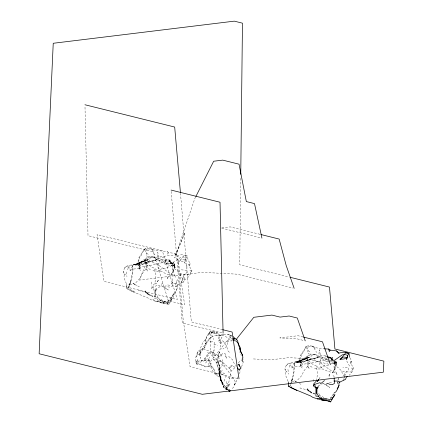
<?xml version="1.0" encoding="UTF-8"?>
<svg xmlns="http://www.w3.org/2000/svg" width="423" height="423" viewBox="0 0 423 423"><rect width="100%" height="100%" fill="white"/><g stroke="black" fill="none" stroke-linecap="round" stroke-linejoin="round"><path stroke-width="0.32" stroke-dasharray="2.12 1.59" d="M214.154 342.128L214.091 350.323L212.357 352.893L212.483 355.701L212.727 356.668L214.905 357.995L217.517 360.407C221.737 359.883 223.756 363.976 225.136 367.238C227.542 370.648 230.477 373.557 231.941 377.57L233.448 378.215L235.125 381.594L234.168 386.4L231.651 389.366M215.18 355.701L213.52 354.775L213.155 351.931L214.657 353.549L215.18 355.701L212.483 355.701L210.3 354.363L210.49 342.001L210.072 341.372L210.088 338.786L211.23 332.15M240.713 178.3L239.741 264.772L288.687 276.933M288.454 383.053L288.47 381.847L288.645 382.778L285.573 375.238L285.9 371.653L284.933 369.046L286.133 365.572L287.846 363.796C294.551 361.633 301.99 361.427 307.807 356.964L298.686 361.839L302.799 359.576L309.805 357.218L298.252 361.443L295.132 362.157L300.129 360.745C296.793 362.902 292.526 363.833 288.618 363.584L286.133 365.572M214.72 373.705L220.076 373.625C220.822 379.034 221.361 384.962 225.311 389.118L227.41 389.81L229.7 389.535L228.087 389.699L225.411 386.77L227.331 389.683L228.055 390.18L222.128 382.651L220.499 379.986L219.442 375.349L219.336 371.505L218.696 369.723L219.384 369.628L219.701 374.144L219.331 370.923C219.944 377.004 221.573 384.333 227.003 387.775L227.431 389.107L228.335 390.006M170.797 262.186L174.403 265.882L171.606 265.744L169.152 266.495L166.308 268.156L161.676 268.499L160.143 270.265L158.498 268.06L158.128 266.368L159.043 263.339L159.297 260.79L164.182 258.76L167.92 259.711L173.033 263.719L174.403 265.882C174.688 269.435 172.325 272.438 170.85 275.495L173.705 269.874L173.314 272.29L172.357 269.472L173.652 262.043L176.724 260.325L180.61 257.385L183 256.93L186.152 257.893L187.347 255.857L181.737 254.683L177.269 255.566L174.905 253.409L168.56 252.589L167.117 251.526L155.172 250.416L150.911 248.84L147.199 249.274L144.941 248.756L144.195 249.279L138.903 257.856L137.48 263.846L136.291 265.337L134.154 264.465L132.79 265.723L130.152 270.487L129.052 267.558L127.513 266.86M335.333 362.31L336.021 363.394C336.301 366.947 333.943 369.951 332.467 373.007L335.323 367.386L334.931 369.802L333.974 366.984L334.619 362.77M130.152 270.487L133.039 269.076L139.484 268.505L139.595 264L144.513 262.995L148.912 261.451L154.469 260.536C148.235 261.784 142.609 265.189 136.291 265.337M291.77 367.999L294.657 366.588L301.102 366.017L301.213 361.512L306.13 360.507L310.53 358.963L316.087 358.048C309.848 359.296 304.227 362.701 297.903 362.849L295.767 361.977L294.403 363.235L291.77 367.999L290.67 365.07L289.131 364.372M337.475 381.8L337.406 384.311L338.601 378.506M207.482 335.645L209.142 334.318L209.882 331.886L215.085 331.849L216.877 332.504L216.37 333.932L212.187 331.828L209.882 331.886L206.947 336.137L205.816 339.188C202.707 341.795 201.068 346.003 200.137 349.826L197.668 351.709L195.875 357.155L195.78 362.331L196.933 364.208L197.879 362.358L199.614 360.65L203.035 360.105L206.598 356.282L208.639 355.235L208.671 354.077L210.141 351.825L212.357 352.893L214.091 350.323M155.178 295.751L155.378 289.84L156.996 289.136L155.156 291.394L155.178 295.751L157.943 300.23L159.519 301.086L160.259 302.26L163.844 303.048L167.297 302.815L169.057 304.338L172.002 298.67L172.954 298.062C173.583 293.694 178.03 290.437 177.269 285.821L178.252 284.552L183.926 281.887L184.719 279.714C188.431 277.832 190.884 274.215 191.968 270.271L189.345 266.442L188.859 264.354L190.154 263.693L188.055 259.738L187.347 255.857L184.026 255.228L183 256.93L178.406 261.922L182.62 261.409L185.612 259.859L186.152 257.893L184.714 262.709L187.955 268.605M233.448 378.215L231.312 378.844L228.869 377.882L221.15 373.916L219.912 372.251C218.638 368.597 219.643 364.679 217.956 361.189L212.716 358.667L216.29 362.395L220.15 376.528M173.652 262.043L172.928 262.752L172.743 266.548L173.314 272.29M334.419 362.791L334.931 369.802M134.757 291.458L132.029 290.686L128.37 287.963C131.532 280.972 132.336 273.306 132.79 265.723L132.97 269.953L131.96 277.435L130.971 280.692L128.904 284.79L128.37 287.963L127.64 288.814L126.805 288.56L126.852 284.335L126.805 288.56L129.38 290.268L149.076 298.479L151.022 299.77L156.05 301.472L161.449 300.753L169.438 302.186L170.517 301.795M291.553 386.643L289.982 385.475L290.025 384.697L290.881 383.576L292.668 378.315L291.013 383.053M181.567 283.283L181.874 281.374L182.916 279.132L183.08 276.198L186.501 272.761L187.098 270.318L181.271 269.842M344.565 376.058L344.692 373.71L348.118 370.278L348.716 367.83L342.889 367.354M174.324 264.243L174.366 267.976L174.324 264.243L172.928 262.752M335.941 361.755L335.978 365.488L335.941 361.755L335.243 361.009M150.451 269.742L146.157 266.902L147.542 271.28L146.004 268.875L146.184 263.169L145.512 259.77L147.421 256.507L153.723 256.787L156.727 259.875L159.963 260.684L162.659 262.905L165.626 264.391L172.706 265.84L175.175 267.532L173.43 267.907L177.147 270.62L179.553 272.978L182.281 274.347L190.313 274.49M312.068 367.254L307.77 364.415L309.16 368.793L307.621 366.387L307.801 360.682L307.124 357.282L309.033 354.019L315.341 354.3L318.339 357.387C322.712 357.615 325.07 362.411 329.602 362.3M139.045 268.7L139.416 261.826L139.045 268.7L140.536 270.54M300.663 366.212L301.033 359.339L300.663 366.212L302.154 368.052M124.515 268.06L127 266.072C130.913 266.321 135.175 265.39 138.511 263.233L133.515 264.645L136.634 263.931L148.193 259.706L141.187 262.064L137.068 264.327L146.189 259.452C140.373 263.915 132.933 264.121 126.228 266.284L124.515 268.06L123.315 271.534L124.283 274.141L123.96 277.726L127.027 285.266M239.63 373.768L240.275 370.448M197.668 351.709L196.88 356.134L195.875 357.155M327.042 356.589L325.795 356.272L320.914 358.302L320.66 360.851L319.746 363.88L320.116 365.572L321.76 367.777L323.294 366.011L327.925 365.668L329.633 364.668M223.54 334.281L220.362 335.714L220.357 335.339L217.348 335.069L214.683 335.465C219.68 336.348 224.179 333.287 229.192 334.471L230.234 335.545L230.249 337.274L227.912 340.742L227.521 344.036L225.607 347.664L222.926 348.954M316.483 380.874L317.657 372.943L316.108 365.747C311.291 364.552 308.785 360.454 305.538 357.261L304.555 358.223L300.526 360.491L298.575 360.978L296.861 362.553L300.922 362.712L303.624 359.957L307.082 358.418L308.605 357.224L310.683 357.023L311.418 355.706L313.829 354.76L316.446 354.828C319.793 357.53 324.478 356.864 327.994 359.291L309.192 363.531L302.783 364.182L301.102 366.017M219.912 372.251C219.426 367.656 223.73 364.229 222.228 359.703M155.156 291.394L155.378 289.84L154.295 290.395L154.284 298.617L156.864 298.781M205.816 339.188L205.218 344.042L205.996 341.974L205.816 339.188L205.731 339.51L206.947 336.137M217.517 360.407L218.559 354.384L219.437 351.82L220.98 356.309L222.514 353.279L220.98 356.309M225.311 389.118L226.638 386.421L228.251 385.02L231.111 371.045L235.415 367.28L236.949 365.324M162.86 283.066L159.148 286.101L158.398 285.139L152.994 286.879L154.295 290.395L151.767 288.364L152.074 286.434L154.866 283.362L156.039 275.431L154.49 268.235C149.673 267.04 147.167 262.942 143.92 259.748L142.942 260.711L138.913 262.979L136.957 263.466L135.244 265.041L139.304 265.2L142.006 262.445L145.464 260.906L146.987 259.711L149.065 259.511L149.8 258.194L152.211 257.247L154.829 257.311C158.176 260.018 162.86 259.352 166.376 261.779L167.476 263.291L171.114 263.339L174.228 265.644L169.623 262.461L169.057 259.785L165.499 260.039L163.833 262.905M343.18 380.795L344.269 377.205M242.004 359.339L242.405 356.906M210.078 363.51L210.876 364.642L210.691 365.324L213.012 367.799L216.084 373.657L219.897 374.646L220.076 373.625M299.78 359.227L300.515 355.368L306.559 346.268L308.832 345.66L312.856 346.194L315.103 348.251L312.528 346.352L308.816 346.786L306.559 346.268L305.813 346.791L303.444 352.237L300.515 355.368L301.557 355.754L299.098 361.358L297.903 362.849M144.195 249.279L146.453 253.155L145.967 255.386L147.421 256.507M305.813 346.791L308.071 350.667L307.579 352.898L309.033 354.019M127.741 269.742L128.513 266.316M289.358 367.254L290.13 363.828M129.264 286.064L131.051 280.803L129.264 286.064L128.412 287.185M213.329 336.274C209.612 337.305 206.71 340.721 205.938 344.422L204.917 345.559M218.358 338.886L218.802 337.226M219.437 351.82L218.067 356.89L216.211 359.206M238.049 376.692L237.34 379.294L234.617 384.777L235.458 382.783L234.168 386.4M197.049 354.368L199.471 354.654L201.924 349.345L206.53 342.202M170.183 262.202L170.876 259.854L169.686 260.742L171.114 263.339L168.803 263.783L166.239 263.555L162.903 260.959L159.297 260.79M240.581 369.416L241.047 367.873M190.154 263.693L189.33 266.442L188.859 264.354M349.974 357.816L351.772 361.205L350.942 363.954L353.58 367.783L351.931 372.002L349.165 375.381M209.142 334.318L209.882 331.886L212.388 332.563L211.003 331.981L214.186 333.71L216.37 333.932M184.714 262.709L185.612 259.859L181.562 259.516L178.406 261.922M229.403 352.296L227.886 350.804L226.807 346.807L225.269 343.603L222.757 340.806L220.906 343.529L220.187 345.808L221.525 349.012M206.598 356.282L207.984 352.396L208.639 355.235M337.898 380.044L338.923 377.237M224.042 381.181L225.464 377.364M289.982 385.475L290.395 384.37M290.601 383.82C293.271 377.305 294.879 370.284 294.403 363.235C293.699 369.665 294.011 376.618 290.522 382.302M199.471 354.654L200.565 351.846M220.912 377.036L220.589 376.808L221.176 381.223L220.912 377.036C215.815 376.602 212.573 371.87 211.014 367.402L211.548 366.107M145.634 251.542L147.215 248.148L151.238 248.682L153.486 250.739L150.911 248.84L151.238 248.682M307.246 349.054L308.832 345.66M241.554 366.783L243.447 361.58L242.982 359.434M152.751 299.32C156.547 301.789 160.999 303.243 165.541 303.27L158.546 299.331L162.48 301.303L166.218 303.857L169.057 304.338L167.291 304C169.575 297.972 174.72 293.662 177.401 287.873M330.252 398.667L333.927 393.231M196.996 361.268L198.017 359.111L197.879 362.358L196.996 361.268L195.78 362.331M214.186 333.71L215.085 331.849L217.565 332.954L218.675 334.556L220.362 335.714M164.542 286.768L165.879 285.811L168.555 286.984L170.659 287.191L172.822 285.927L171.627 283.521L172.584 281.57L172.415 278.836L171.352 277.948M212.187 331.828L210.982 334.281L212.711 336.502L213.366 339.579M167.291 304L169.75 301.224L174.059 293.128M334.043 393.929L331.405 397.493L329.221 398.619M195.595 197.055L194.707 198.815L174.768 257.961L184.93 232.433L175.661 254.826L148.505 258.146L139.257 280.079L202.633 272.333L237.054 274.173L292.906 288.047M138.162 261.715L139.939 258.242L138.903 257.856L141.827 254.725L142.609 252.277L144.941 248.756L147.215 248.148M231.111 371.045L229.879 368.798L231.386 366.011L235.415 367.28M325.451 360.417L327.116 357.551M127.64 288.814L131.749 291.151L132.029 290.686M168.56 252.589L167.64 254.112L167.117 251.526M190.202 273.2L191.968 270.271L190.345 270.932L189.055 269.504M351.82 370.712L353.58 367.783L351.962 368.444L350.672 367.016M183.08 276.198L184.105 277.758L181.874 281.374L183.926 281.887M345.083 376.301L343.492 378.886L344.518 379.14M229.879 368.798L223.254 362.786L221.298 361.908L219.495 358.974L217.967 357.525L217.628 355.288L219.563 352.285M172.002 298.67L170.078 301.573L172.954 298.062M229.023 368.322L230.842 365.721L232.565 365.662M319.011 379.103L320.005 377.686L318.979 379.108M171.606 265.744L173.033 263.719M330.77 364.007L333.218 363.257L333.932 362.241M199.825 353.432C204.663 348.695 206.493 341.847 211.262 337.083L209.226 338.617M208.169 364.473L226.469 341.44L232.936 340.647M151.767 288.364L152.994 286.879M205.604 363.04L208.359 359.709L207.08 356.14M216.211 375.222L218.199 372.843L220.589 371.664L222.297 370.019M171.886 297.512L169.787 299.981L167.053 301.388L163.823 301.282C159.048 297.734 153.158 296.047 147.632 294.017L145.332 291.526L149.224 294.609L147.632 294.017L145.607 290.791M129.665 284.494L131.331 284.356L132.981 283.225L134.461 284.182L140.663 277.525L141.816 273.972L146.004 268.875M139.484 268.505L141.171 266.67L147.574 266.019L169.893 260.954L171.114 263.339L169.623 262.461M307.621 366.387L303.428 371.484L302.276 375.037L296.079 381.694L294.598 380.737L292.943 381.869L291.278 382.006M218.559 341.144L222.001 337.528L218.559 341.144L221.171 343.73M238.334 362.855L240.491 360.597L241.903 359.952M217.967 357.525L220.097 355.569M155.13 260.594L157.171 259.394L152.069 261.181L155.13 260.594L156.579 259.458L161.189 257.602L164.88 257.93M316.748 358.107L318.789 356.906L313.686 358.693L316.748 358.107L318.196 356.97L322.807 355.114L326.498 355.442M156.727 259.875L158.884 258.263L157.811 252.298L157.308 256.465L158.884 258.263M200.354 350.863L198.947 351.91L200.528 358.36L200.745 354.897L200.137 349.826M318.339 357.387L320.502 355.775L319.428 349.81L318.926 353.977L320.502 355.775M203.029 348.573L201.924 349.345L205.033 347.606L203.029 348.573L207.661 350.688L210.892 351.296L214.794 353.914L217.628 355.288M196.394 363.315L196.933 364.208C201.522 363.368 205.367 368.465 210.057 365.974L208.899 365.842L207.82 366.561L205.694 366.947L199.043 364.023L196.394 363.315L195.949 359.481M177.269 285.821L175.788 286.799L175.873 283.659L177.306 279.725L175.788 286.799L178.252 284.552L176.328 283.553L171.627 283.521M172.521 295.439L174.234 294.387M155.04 289.343L161.634 285.853L164.298 287.159L168.206 289.993L161.634 285.853M318.276 385.887L323.251 383.365L325.916 384.671M208.306 333.985L210.918 332.441L213.372 331.722M144.814 260.737L142.842 261.89L145.073 262.614L147.574 266.019L145.956 262.334M306.432 358.249L304.46 359.402L306.686 360.126L309.192 363.531L307.574 359.846M209.723 360.042L208.518 360.724L201.311 360.428L208.518 360.724L211.188 364.034L210.294 362.559L209.158 361.707M350.471 361.866L350.958 363.954L350.471 361.866L351.772 361.205M312.856 346.194L312.528 346.352L316.79 347.928L324.499 348.832M143.92 259.748L150.149 256.756L154.829 257.311M305.538 357.261L311.762 354.268L316.446 354.828M143.926 263.481L148.912 261.451L140.88 265.073M305.543 360.993L310.53 358.963L302.498 362.585M147.696 262.646L151.423 261.134M309.313 360.158L313.041 358.646M136.957 263.466L143.376 261.187L138.913 262.979L142.006 262.445M298.575 360.978L304.988 358.699L300.526 360.491L303.624 359.957M225.961 341.424L227.912 340.742M220.906 343.529L220.69 341.514L222.757 340.806M199.942 362.225L203.965 361.052M329.163 359.016L330.923 358.604M166.239 263.555L167.476 263.291L169.893 260.954L169.686 260.742M320.914 358.302L324.52 358.471L327.857 361.068L329.094 360.803M330.421 361.295L332.727 360.851M165.092 260.483L169.057 259.785L171.743 263.386L174.403 265.882M160.259 302.26L165.018 301.573M221.789 227.928L230.197 226.897L260.319 234.384M210.49 342.001L212.489 341.816L210.072 341.372M160.143 270.265L157.049 270.498L154.49 268.235M321.76 367.777L318.667 368.01L316.108 365.747M167.297 302.815L161.385 303.011L163.844 303.048M351.931 372.002L343.899 371.859L341.171 370.49L338.765 368.132L335.048 365.419L336.787 365.044L335.725 360.555L336.787 365.044L334.323 363.352L330.781 362.5M134.154 264.465L139.315 264.518L134.826 264.518L139.595 264L141.171 266.67M295.767 361.977L300.933 362.03L296.444 362.03L301.213 361.512L302.783 364.182M221.298 361.231L217.956 361.189L216.29 362.395L217.237 362.13L217.956 361.189C220.071 365.229 218.675 370.009 221.15 373.916M329.697 360.808L331.516 360.835M159.519 301.086L155.59 301.017L156.05 301.472M333.218 363.257L336.021 363.394L334.604 362.03M253.435 358.942L270.646 359.862L288.756 357.652L305.966 358.572L329.184 364.335M137.48 263.846L139.807 264M299.098 361.358L301.425 361.512M327.857 361.068L329.781 361.237M145.512 259.77L148.283 260.029L150.244 261.34L157.885 264.671L168.423 272.391L174.831 275.585L175.757 278.186M307.124 357.282L309.9 357.541L311.862 358.857L319.497 362.183L330.035 369.903L336.449 373.097L337.374 375.698M204.166 359.206L207 359.582L204.88 358.191M213.948 344.571L217.824 345.168M167.762 284.949L170.897 285.536M329.38 382.461L332.515 383.048M221.774 228.161L260.679 237.826M303.021 336.967L297.998 335.719L279.894 337.929L297.105 338.855L304.634 340.721M222.72 329.702L191.339 321.908L180.515 193.57M221.821 332.832L182.287 323.013L171.072 190.07M237.752 378.537L190.059 366.688L183.185 319.878L177.745 257.961L184.624 304.766L168.306 300.716L153.269 251.881L88.005 235.669L84.981 106.067M138.342 290.448L143.767 291.928M305.385 389.44L299.96 387.96L301.329 388.33M152.946 270.598L155.939 271.429L161.697 271.54L166.503 274.072L174.831 275.585L173.208 272.676M314.559 368.11L317.557 368.941L323.315 369.052L328.121 371.584L336.449 373.097L334.826 370.188M124.283 274.141L125.409 274.548L123.315 271.534M230.234 335.545L231.989 336.169M285.9 371.653L287.027 372.06L284.933 369.046M318.704 395.124L322.992 397.023L324.949 398.44M221.789 335.122L226.072 336.824L229.504 338.997L231.518 341.187M227.669 334.318L231.481 335.962L229.192 334.471M315.22 393.744L309.25 391.529L306.95 389.038L310.842 392.121L309.25 391.529L307.225 388.303M230.836 338.548L232.581 339.341M220.357 335.339L218.675 334.556L219.14 337.216L220.69 341.514M138.924 268.039L140.817 268.949M300.542 365.551L302.429 366.461M320.163 396.843L321.85 397.689M131.749 291.151L135.312 292.943M230.842 365.721L231.386 366.011M134.461 284.182L139.368 286.836M299.352 383.46L300.986 384.348M224.803 373.874L221.419 372.039L218.86 367.365M229.017 336.602L232.053 338.337M208.359 359.709L209.597 360.459L209.131 357.049M323.251 383.365L329.824 387.505L326.403 385.025M320.613 397.134L321.512 397.715M308.071 350.667L310.746 352.396M146.453 253.155L149.129 254.884M216.877 332.504L217.565 332.954M331.241 359.973L333.287 361.385M333.795 361.739L335.841 363.156L334.805 362.389M208.899 365.842L211.014 367.402M222.006 364.896L225.136 367.238M294.598 380.737L296.037 381.863M132.981 283.225L136.338 285.848M228.642 356.356L232.782 359.947L233.491 362.305L235.838 365.509M332.97 375.46L334.027 376.348L334.133 377.988M240.618 354.67L241.565 355.484M333.805 361.316L336.021 363.394M174.905 253.409L178.189 256.957L177.269 255.566M210.691 365.324L214.445 370.305M226.955 389.995C220.885 384.904 220.119 376.988 218.696 369.723M344.528 376.644L342.72 374.075L341.171 370.49M182.916 279.132L181.102 276.563L179.553 272.978M344.692 373.71L345.718 375.27M349.572 366.117L346.331 360.222M314.088 348.076L316.584 352.486M152.476 250.564L154.966 254.974M228.251 385.02L226.384 381.657L226.638 386.421M318.725 393.3L319.862 395.574M157.107 295.788L158.25 298.062M167.053 301.388L167.878 303.349M219.384 369.628L216.639 363.637L217.237 362.13L219.125 364.811L219.278 365.689L218.532 362.548L219.125 364.811L219.574 369.966M219.897 374.646L219.336 371.505L220.991 378.564L221.218 381.218L220.928 380.351L223.143 383.793L220.795 379.886L221.166 381.155L220.399 377.231L221.166 381.155M184.105 277.758L184.719 279.714M174.583 265.522L175.175 267.532L174.107 263.043L174.583 265.522L174.45 264.846M336.068 362.358L336.2 363.034M219.294 374.038L219.807 377.2M287.963 369.469L288.565 374.159M126.35 271.957L126.948 276.647M172.584 281.57L172.822 285.927M313.369 379.526L313.39 381.409M151.757 282.014L151.799 285.774M239.455 348.087L239.476 352.269M168.185 276.594L167.524 279.476L167.355 278.027L168.185 276.594M329.803 374.106L329.142 376.988L328.972 375.539L329.803 374.106M228.124 385.829L226.363 389.414L230.165 383.672L228.124 385.829M158.387 280.174L155.648 283.97L158.387 280.174M162.326 250.776L97.063 234.564L103.936 281.369L177.359 299.611L162.326 250.776M147.03 292.653L144.666 291.812L149.679 295.323L152.803 296.512L150.414 295.233L147.03 292.653M308.647 390.165L306.284 389.324L311.296 392.835L314.421 394.025L312.031 392.745L308.647 390.165M223.941 387.542L222.175 383.529L223.941 387.542M226.49 358.35L224.851 353.348L226.49 358.35"/><path stroke-width="0.63" d="M240.761 174.339L242.464 23.175L234.305 21.15L53.235 43.278L39.133 353.76L202.294 394.294L383.365 372.166L383.867 361.142L334.916 348.986L329.48 287.064L289.945 277.245M316.795 393.263L316.996 387.352L318.614 386.648L316.774 388.906L316.795 393.263L319.561 397.742L321.136 398.598L321.877 399.772L325.461 400.56L328.914 400.327L330.675 401.85L333.62 396.182L334.572 395.574L334.9 394.194M332.129 399.307L331.056 399.698L323.061 398.265L317.668 398.984L312.639 397.282L310.694 395.991L290.998 387.78L288.423 386.072L288.597 383.439M316.774 388.906L316.996 387.352L315.907 387.907L315.902 396.129L318.482 396.293M242.421 361.676L242.871 357.229L242.427 354.923L240.555 350.873L237.964 343.169L236.32 341.017L233.797 340.652L232.988 339.78M324.478 380.578L320.766 383.613L320.01 382.651L314.612 384.391L315.907 387.907L313.38 385.876L313.692 383.947L316.483 380.874M331.801 359.714L332.494 357.366L331.299 358.255L332.483 360.375M346.511 359.619L347.764 355.405L348.964 353.369L343.349 352.195L338.886 353.078L336.523 350.921L330.178 350.101L328.734 349.038L324.499 348.832M346.691 359.079L347.764 355.405L344.618 354.442L342.228 354.897L334.545 360.264M347.748 376.301L346.337 377.226L345.543 379.399L339.87 382.064L338.886 383.333L339.019 385.385L337.443 389.319L335.851 391.899L334.133 392.951M195.891 196.468L213.668 161.232L222.72 160.127L239.037 164.182L246.339 201.575L254.498 203.6L261.932 238.138M337.205 388.864L339.019 385.385M330.178 350.101L329.258 351.624L328.734 349.038M318.678 379.579L317.266 381.483L318.635 379.584M333.932 362.241L334.651 361.231L329.533 357.224L327.042 356.589M236.335 339.309L253.821 317.292L271.926 315.082L280.084 317.107L289.136 316.002L297.295 318.027L305.263 340.88M331.695 399.085L334.572 395.574M313.38 385.876L314.612 384.391M340.023 359.434L343.18 357.028L347.23 357.372L344.237 358.921L340.023 359.434L344.618 354.442L345.644 352.74L348.964 353.369L349.673 357.25M230.477 390.561L229.694 391.354L228.515 390.905M237.552 367.899L238.942 369.845L241.047 367.873L238.091 364.24L239.402 364.245L239.661 366.218M339.05 382.81L339.87 382.064L337.94 381.065L333.832 381.038M326.159 384.28L327.497 383.323L330.173 384.496L332.277 384.703L334.44 383.439L334.133 377.988M329.538 357.493L330.67 357.298L327.719 357.472M321.877 399.772L326.63 399.085M233.084 339.331L234.58 339.294M232.671 338.389L235.125 338.617L237.414 340.229L238.583 344.29L240.55 348.203L240.555 350.873M327.153 400.782L322.998 400.523L318.36 398.873M327.836 401.369L330.675 401.85L328.909 401.512M84.949 104.756L174.688 127.048L180.457 192.914M171.072 190.07L220.018 202.231L223.08 333.144M260.949 234.538L279.148 239.058L286.197 265.507L294.159 288.359M303.645 337.12L322.474 341.8L330.437 364.647M222.72 329.702L232.132 332.039L239.011 378.849M288.423 386.072L289.253 386.326M238.942 369.845L239.83 370.247M293.366 388.668L296.93 390.455M290.797 387.204L292.848 388.372M317.208 398.529L317.668 398.984M228.785 390.455L229.694 391.354L229.472 391.037M233.158 336.586L235.125 338.617M336.523 350.921L338.982 353.58M239.873 348.446L240.682 352.148L242.427 354.923L242.479 355.838"/></g></svg>
